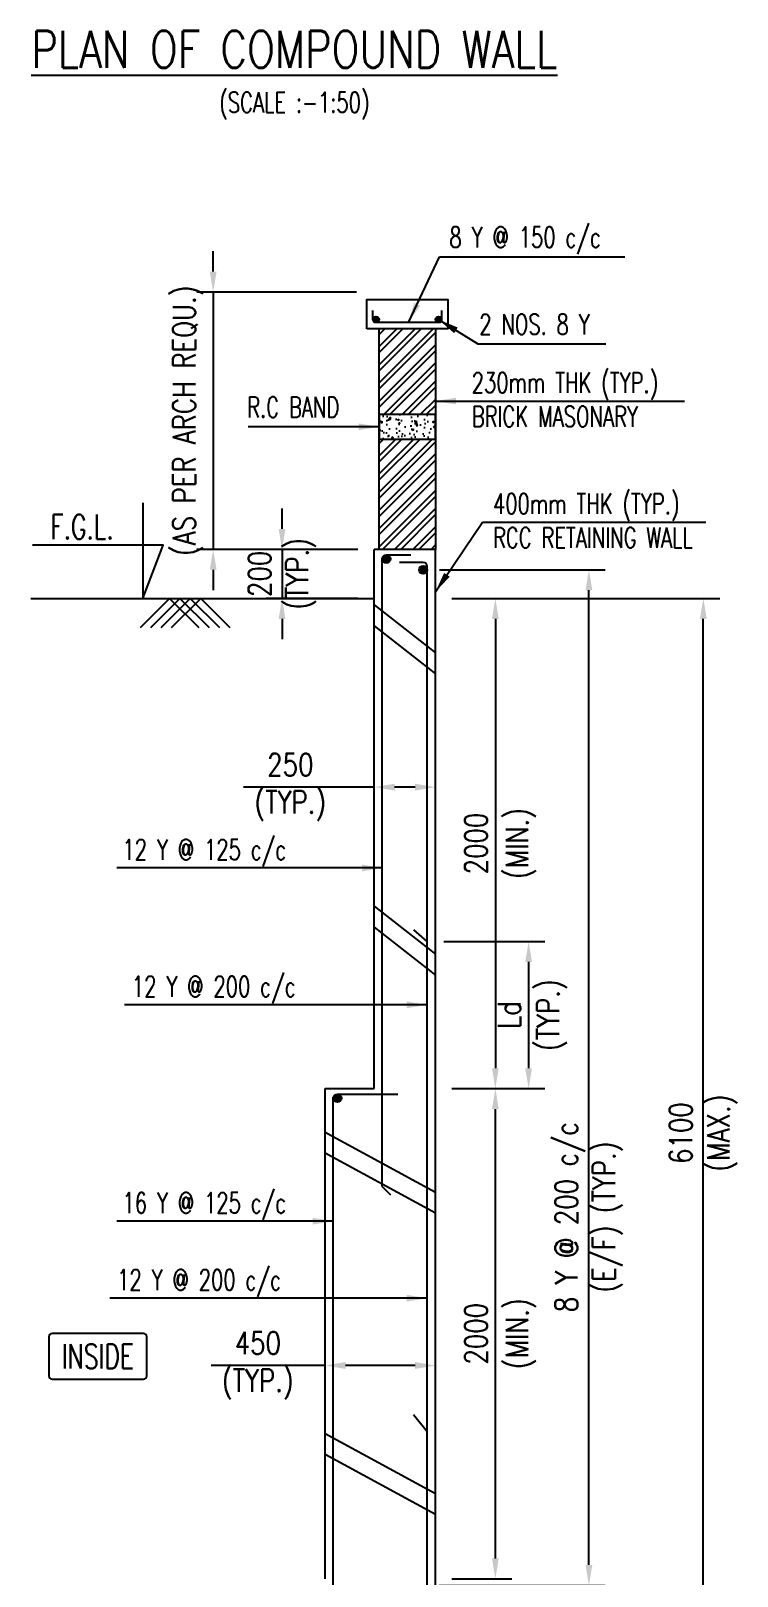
# Model space of a CAD drawing. Extents: x 455722 to 1142355, y -625363 to -272741.
# Drawn here: x 725797 to 734432, y -319525 to -300613 of the extents above; entities that cross this region are included whole.
import ezdxf
from ezdxf.enums import TextEntityAlignment as Align
from ezdxf.lldxf.tags import DXFTag

# ---------------------------------------------------------------- set-up
doc = ezdxf.new("R2010")
doc.units = 0
doc.header["$LTSCALE"] = 500
doc.header["$MEASUREMENT"] = 0
doc.layers.get('DEFPOINTS').update_dxf_attribs({"color": 4})
for name, color, linetype in [('NO. BEAM', 3, 'Continuous'), ('S-COLUMN', 1, 'Continuous'), ('S-CONCRET LINE', 4, 'Continuous'), ('S-DIM-1', 5, 'Continuous'), ('S-HATCH', 253, 'Continuous'), ('S-LEVEL SECTION', 3, 'Continuous'), ('S-PCC', 9, 'Continuous'), ('S-REINFORCEMENT', 6, 'Continuous'), ('S-RETAINING WALL', 6, 'Continuous'), ('S-TEXT', 2, 'Continuous'), ('S-TEXT-1', 4, 'Continuous'), ('S-TITIL', 6, 'Continuous'), ('TITLE', 4, 'Continuous')]:
    doc.layers.add(name, color=color, linetype=linetype)
doc.layers.add('RIDE-PROFILE', color=8, linetype='Continuous', lineweight=25)
doc.styles.add('ROMANS', font='r.shx', dxfattribs={"width": 0.8, "height": 275, "bigfont": 'bigfont.shx'})
tags = doc.linetypes.add('HIDDEN', pattern=[0.375, 0.25, -0.125]).pattern_tags.tags
tags[6:7] = [DXFTag(74, 4), DXFTag(75, 0), DXFTag(340, '0'), DXFTag(46, 1.0), DXFTag(50, 0.0), DXFTag(44, 0.0), DXFTag(45, 0.0)]
tags[4:5] = [DXFTag(74, 4), DXFTag(75, 0), DXFTag(340, '0'), DXFTag(46, 1.0), DXFTag(50, 0.0), DXFTag(44, 0.0), DXFTag(45, 0.0)]
doc.dimstyles.new('dim100', dxfattribs={"dimtxt": 250, "dimasz": 250, "dimexe": 200, "dimexo": 200, "dimgap": 100, "dimtad": 1, "dimdec": 0, "dimzin": 0, "dimdsep": 46, "dimtxsty": 'ROMANS', "dimcen": 0, "dimclrd": 5, "dimclre": 5, "dimclrt": 4, "dimadec": 0, "dimazin": 0, "dimtfac": 1, "dimtdec": 0, "dimtix": 1, "dimtofl": 0, "dimtmove": 2, "dimatfit": 3, "dimfxl": 0, "dimtolj": 1, "dimtzin": 0, "dimlwd": -1, "dimlwe": -1, "dimarcsym": 0})
doc.dimstyles.new('dim33.33', dxfattribs={"dimtxt": 250, "dimasz": 250, "dimexe": 200, "dimexo": 200, "dimgap": 100, "dimtad": 1, "dimdec": 0, "dimlfac": 0.333331, "dimzin": 0, "dimdsep": 46, "dimtxsty": 'ROMANS', "dimcen": 0, "dimclrd": 5, "dimclre": 5, "dimclrt": 4, "dimadec": 0, "dimazin": 0, "dimtfac": 1, "dimtdec": 0, "dimtix": 1, "dimtofl": 0, "dimtmove": 2, "dimatfit": 3, "dimfxl": 0, "dimtolj": 1, "dimtzin": 0, "dimlwd": -1, "dimlwe": -1, "dimarcsym": 0})

# ---------------------------------------------------------------- blocks, each defined once
blk = doc.blocks.new('*D368')
at = {"layer": 'DEFPOINTS', "color": 0, "transparency": 16777216}
for p in [(730594, -307209, 0), (732620, -307209), (730589, -319639, 0)]:
    blk.add_point(p, dxfattribs=at)
at = {"layer": 'S-DIM-1', "color": 5, "transparency": 16777216}
for p, q in [((730794, -307209), (732820, -307209)), ((730789, -319639), (732820, -319639))]:
    blk.add_line(p, q, dxfattribs=at)
at = {"layer": 'S-DIM-1', "color": 5, "lineweight": -3, "transparency": 16777216}
blk.add_line((732620, -319389), (732620, -307459), dxfattribs=at)
at = {"layer": 'S-DIM-1', "color": 5, "transparency": 16777216}
for points in [[(732579, -307459), (732662, -307459), (732620, -307209)], [(732579, -319389), (732662, -319389), (732620, -319639)]]:
    blk.add_solid(points, dxfattribs=at)
at = {"layer": 'S-DIM-1', "color": 4, "transparency": 16777216, "insert": (732620, -315131), "char_height": 275, "attachment_point": 5, "rotation": 90, "style": 'ROMANS'}
blk.add_mtext('\\A1;{8 Y @ 200 c/c\\P(E/F) (TYP.)}', dxfattribs=at)
blk = doc.blocks.new('*D371')
at = {"layer": 'DEFPOINTS', "color": 0, "transparency": 16777216}
for p in [(730744, -307559, 0), (734019, -307559), (732523, -325859, 0)]:
    blk.add_point(p, dxfattribs=at)
at = {"layer": 'S-DIM-1', "color": 5, "transparency": 16777216}
for p, q in [((730944, -307559), (734219, -307559)), ((732723, -325859), (734219, -325859))]:
    blk.add_line(p, q, dxfattribs=at)
at = {"layer": 'S-DIM-1', "color": 5, "lineweight": -3, "transparency": 16777216}
blk.add_line((734019, -325609), (734019, -307809), dxfattribs=at)
at = {"layer": 'S-DIM-1', "color": 5, "transparency": 16777216}
for points in [[(733978, -307809), (734061, -307809), (734019, -307559)], [(733978, -325609), (734061, -325609), (734019, -325859)]]:
    blk.add_solid(points, dxfattribs=at)
at = {"layer": 'S-DIM-1', "color": 4, "transparency": 16777216, "insert": (734019, -314103), "char_height": 275, "attachment_point": 5, "rotation": 90, "style": 'ROMANS'}
blk.add_mtext('\\A1;6100\\P(MAX.)', dxfattribs=at)
blk = doc.blocks.new('*D372')
at = {"layer": 'DEFPOINTS', "color": 0, "transparency": 16777216}
for p in [(729994, -306959, -1), (728868, -307559), (729994, -307559, -1)]:
    blk.add_point(p, dxfattribs=at)
at = {"layer": 'S-DIM-1', "color": 5, "lineweight": -3, "transparency": 16777216}
for p, q in [((728868, -306709), (728868, -306459)), ((728868, -306959), (728868, -307559)), ((728868, -307809), (728868, -308059))]:
    blk.add_line(p, q, dxfattribs=at)
at = {"layer": 'S-DIM-1', "color": 5, "transparency": 16777216}
for p, q in [((729794, -306959), (728668, -306959)), ((729794, -307559), (728668, -307559))]:
    blk.add_line(p, q, dxfattribs=at)
for points in [[(728826, -306709), (728909, -306709), (728868, -306959)], [(728826, -307809), (728909, -307809), (728868, -307559)]]:
    blk.add_solid(points, dxfattribs=at)
at = {"layer": 'S-DIM-1', "color": 4, "transparency": 16777216, "insert": (728868, -307259), "char_height": 275, "attachment_point": 5, "rotation": 90, "style": 'ROMANS'}
blk.add_mtext('\\A1;200\\P(TYP.)', dxfattribs=at)
blk = doc.blocks.new('*D375')
at = {"layer": 'DEFPOINTS', "color": 0, "transparency": 16777216}
for p in [(729394, -316948), (730744, -317460), (729394, -317566)]:
    blk.add_point(p, dxfattribs=at)
at = {"layer": 'S-DIM-1', "color": 5, "transparency": 16777216}
for p, q in [((729394, -317366), (729394, -316748)), ((730744, -317260), (730744, -316748))]:
    blk.add_line(p, q, dxfattribs=at)
at = {"layer": 'S-DIM-1', "color": 5, "lineweight": -3, "transparency": 16777216}
for p, q in [((729394, -316948), (728001, -316948)), ((730494, -316948), (729644, -316948))]:
    blk.add_line(p, q, dxfattribs=at)
at = {"layer": 'S-DIM-1', "color": 5, "transparency": 16777216}
for points in [[(729644, -316906), (729644, -316990), (729394, -316948)], [(730494, -316906), (730494, -316990), (730744, -316948)]]:
    blk.add_solid(points, dxfattribs=at)
at = {"layer": 'S-DIM-1', "color": 4, "transparency": 16777216, "insert": (728572, -316948), "char_height": 275, "attachment_point": 5, "style": 'ROMANS'}
blk.add_mtext('\\A1;450\\P(TYP.)', dxfattribs=at)
blk = doc.blocks.new('*D376')
at = {"layer": 'DEFPOINTS', "color": 0, "transparency": 16777216}
for p in [(729979, -303809), (728025, -306959), (729934, -306959)]:
    blk.add_point(p, dxfattribs=at)
at = {"layer": 'S-DIM-1', "color": 5, "lineweight": -3, "transparency": 16777216}
for p, q in [((728025, -303559), (728025, -303309)), ((728025, -303809), (728025, -306959)), ((728025, -307209), (728025, -307459))]:
    blk.add_line(p, q, dxfattribs=at)
at = {"layer": 'S-DIM-1', "color": 5, "transparency": 16777216}
for p, q in [((729779, -303809), (727825, -303809)), ((729734, -306959), (727825, -306959))]:
    blk.add_line(p, q, dxfattribs=at)
for points in [[(727984, -303559), (728067, -303559), (728025, -303809)], [(727984, -307209), (728067, -307209), (728025, -306959)]]:
    blk.add_solid(points, dxfattribs=at)
at = {"layer": 'S-DIM-1', "color": 4, "transparency": 16777216, "insert": (727716, -305384), "char_height": 275, "attachment_point": 5, "rotation": 90, "style": 'ROMANS'}
blk.add_mtext('\\A1;(AS PER ARCH REQU.)', dxfattribs=at)
blk = doc.blocks.new('*D377')
at = {"layer": 'DEFPOINTS', "color": 0, "transparency": 16777216}
for p in [(730644, -311759), (730744, -313559), (731883, -313559)]:
    blk.add_point(p, dxfattribs=at)
at = {"layer": 'S-DIM-1', "color": 5, "transparency": 16777216}
for p, q in [((730844, -311759), (732083, -311759)), ((730944, -313559), (732083, -313559))]:
    blk.add_line(p, q, dxfattribs=at)
at = {"layer": 'S-DIM-1', "color": 5, "lineweight": -3, "transparency": 16777216}
blk.add_line((731883, -312009), (731883, -313309), dxfattribs=at)
at = {"layer": 'S-DIM-1', "color": 5, "transparency": 16777216}
for points in [[(731841, -312009), (731924, -312009), (731883, -311759)], [(731841, -313309), (731924, -313309), (731883, -313559)]]:
    blk.add_solid(points, dxfattribs=at)
at = {"layer": 'S-DIM-1', "color": 4, "transparency": 16777216, "char_height": 275, "rotation": 90, "style": 'ROMANS'}
for s, insert, attachment_point in [('\\A1;(TYP.)', (731983, -312659), 2), ('\\A1;Ld', (731783, -312659), 8)]:
    blk.add_mtext(s, dxfattribs=dict(at, insert=insert, attachment_point=attachment_point))
blk = doc.blocks.new('*D381')
at = {"layer": 'DEFPOINTS', "color": 0, "transparency": 16777216}
for p in [(730744, -313559, 0), (731476, -313559), (730744, -319559, 0)]:
    blk.add_point(p, dxfattribs=at)
at = {"layer": 'S-DIM-1', "color": 5, "transparency": 16777216}
for p, q in [((730944, -313559), (731676, -313559)), ((730944, -319559), (731676, -319559))]:
    blk.add_line(p, q, dxfattribs=at)
at = {"layer": 'S-DIM-1', "color": 5, "lineweight": -3, "transparency": 16777216}
blk.add_line((731476, -319309), (731476, -313809), dxfattribs=at)
at = {"layer": 'S-DIM-1', "color": 5, "transparency": 16777216}
for points in [[(731435, -313809), (731518, -313809), (731476, -313559)], [(731435, -319309), (731518, -319309), (731476, -319559)]]:
    blk.add_solid(points, dxfattribs=at)
at = {"layer": 'S-DIM-1', "color": 4, "transparency": 16777216, "char_height": 275, "attachment_point": 5, "rotation": 90, "style": 'ROMANS'}
for s, insert in [('\\A1;2000', (731239, -316559)), ('\\A1;(MIN.)', (731786, -316559))]:
    blk.add_mtext(s, dxfattribs=dict(at, insert=insert))
blk = doc.blocks.new('*D382')
at = {"layer": 'DEFPOINTS', "color": 0, "transparency": 16777216}
for p in [(730744, -307559, 0), (730744, -313559, 0), (731476, -313559)]:
    blk.add_point(p, dxfattribs=at)
at = {"layer": 'S-DIM-1', "color": 5, "transparency": 16777216}
for p, q in [((730944, -307559), (731676, -307559)), ((730944, -313559), (731676, -313559))]:
    blk.add_line(p, q, dxfattribs=at)
at = {"layer": 'S-DIM-1', "color": 5, "lineweight": -3, "transparency": 16777216}
blk.add_line((731476, -307809), (731476, -313309), dxfattribs=at)
at = {"layer": 'S-DIM-1', "color": 5, "transparency": 16777216}
for points in [[(731435, -307809), (731518, -307809), (731476, -307559)], [(731435, -313309), (731518, -313309), (731476, -313559)]]:
    blk.add_solid(points, dxfattribs=at)
at = {"layer": 'S-DIM-1', "color": 4, "transparency": 16777216, "char_height": 275, "attachment_point": 5, "rotation": 90, "style": 'ROMANS'}
for s, insert in [('\\A1;(MIN.)', (731786, -310559)), ('\\A1;2000', (731239, -310559))]:
    blk.add_mtext(s, dxfattribs=dict(at, insert=insert))
blk = doc.blocks.new('*D383')
at = {"layer": 'DEFPOINTS', "color": 0, "transparency": 16777216}
for p in [(729994, -309869), (729994, -310487), (730744, -310381)]:
    blk.add_point(p, dxfattribs=at)
at = {"layer": 'S-DIM-1', "color": 5, "transparency": 16777216}
for p, q in [((729994, -310287), (729994, -309669)), ((730744, -310181), (730744, -309669))]:
    blk.add_line(p, q, dxfattribs=at)
at = {"layer": 'S-DIM-1', "color": 5, "lineweight": -3, "transparency": 16777216}
for p, q in [((729994, -309869), (728397, -309869)), ((730494, -309869), (730244, -309869))]:
    blk.add_line(p, q, dxfattribs=at)
at = {"layer": 'S-DIM-1', "color": 5, "transparency": 16777216}
for points in [[(730244, -309827), (730244, -309911), (729994, -309869)], [(730494, -309827), (730494, -309911), (730744, -309869)]]:
    blk.add_solid(points, dxfattribs=at)
at = {"layer": 'S-DIM-1', "color": 4, "transparency": 16777216, "insert": (728969, -309869), "char_height": 275, "attachment_point": 5, "style": 'ROMANS'}
blk.add_mtext('\\A1;250\\P(TYP.)', dxfattribs=at)

msp = doc.modelspace()

# ---------------------------------------------------------------- hatches: boundary and pattern name
at = {"layer": 'S-HATCH'}
h = msp.add_hatch(dxfattribs=at)
h.set_pattern_fill('ANSI32', color=256, scale=420, style=0)
h.set_pattern_definition([(45, (-7961143.43, 93844.97), (-111.369318, 111.369318), []), (45, (-7961069.19, 93844.97), (-111.369318, 111.369318), [])])
h.paths.add_polyline_path([(730053.855, -305308.65), (730743.855, -305308.65), (730743.855, -304258.65), (730053.855, -304258.65)])
h.paths.add_polyline_path([(730743.855, -305608.65), (730053.855, -305608.65), (730053.855, -306958.65), (730743.855, -306958.65)])
at = {"layer": 'S-PCC', "linetype": 'ByBlock'}
h = msp.add_hatch(dxfattribs=at)
h.set_pattern_fill('AR-CONC,_O', color=256, scale=30)
h.set_pattern_definition([(50, (-17593347.6, 1104531.28), (215.1780548, -18.8256405), [22.5, -247.5]), (355, (-17593347.6, 1104531.28), (-41.6254, 225.65764), [18, -198]), (100.4514445, (-17593329.67, 1104529.71), (173.552654, 206.8319973), [19.1220576, -210.3426336]), (46.1842, (-17593347.6, 1104591.28), (320.1723992, -49.6557842), [33.75, -371.25]), (96.6356355, (-17593320.92, 1104587.14), (280.3985837, 292.23558), [28.6831026, -315.514128]), (351.184164, (-17593347.6, 1104591.28), (280.3985835, 292.23558), [27, -297.0000003]), (21, (-17593317.6, 1104576.28), (179.0721156, -120.7856672), [22.5, -247.5]), (326, (-17593317.6, 1104576.28), (72.9945996, 217.5450135), [18, -198]), (71.4514447, (-17593302.68, 1104566.22), (252.066713, 96.7593458), [19.122057, -210.3426336]), (37.5, (-17593347.6, 1104531.28), (3.6479566, 99.86815615), [0, -195.6, 0, -201, 0, -198.75]), (7.5, (-17593347.6, 1104531.28), (78.92086123, 118.32351356), [0, -114.6, 0, -191.1, 0, -75.75]), (327.5, (-17593414.5, 1104531.28), (160.14673085, -6.76646152), [0, -75, 0, -234, 0, -310.5]), (317.5, (-17593444.5, 1104531.28), (174.9558508, 30.0314947), [0, -97.5, 0, -155.4, 0, -220.5])])
h.paths.add_polyline_path([(730743.855, -305308.65), (730053.855, -305308.65), (730053.855, -305608.65), (730743.855, -305608.65)])

# ---------------------------------------------------------------- linework, layer by layer
at = {"layer": 'NO. BEAM', "color": 7, "elevation": 9.84}
msp.add_lwpolyline([(727175.274, -316555.373), (726055.274, -316555.373, 0.414213562), (726015.274, -316595.373), (726015.274, -317075.373, 0.414213562), (726055.274, -317115.373), (727175.274, -317115.373, 0.414213562), (727215.274, -317075.373), (727215.274, -316595.373, 0.414213562)], format="xyb", close=True, dxfattribs=at)
at = {"layer": 'RIDE-PROFILE', "color": 2, "linetype": 'HIDDEN', "ltscale": 1000}
for p, q in [((729993.855, -307638.243, 9.04), (730743.855, -308225.993, 9.04)), ((729993.855, -307893.143, 9.04), (730743.855, -308480.892, 9.04)), ((729993.855, -311326.191, 9.04), (730743.855, -311913.941, 9.04)), ((729993.855, -311581.091, 9.04), (730743.855, -312168.84, 9.04)), ((729393.855, -314091.306, 9.04), (730743.855, -314825.993, 9.04)), ((729393.855, -314346.205, 9.04), (730743.855, -315080.892, 9.04)), ((729393.855, -317779.254, 9.04), (730743.855, -318513.941, 9.04)), ((729393.855, -318034.153, 9.04), (730743.855, -318768.84, 9.04))]:
    msp.add_line(p, q, dxfattribs=at)
at = {"layer": 'S-COLUMN', "color": 4, "elevation": 9.84}
for points in [[(730053.855, -306958.65), (730053.855, -304258.65)], [(730743.855, -304258.65), (730743.855, -306958.65)]]:
    msp.add_lwpolyline(points, dxfattribs=at)
at = {"layer": 'S-CONCRET LINE', "elevation": 9.84}
msp.add_lwpolyline([(729903.855, -304258.65), (729903.855, -303898.65), (730893.855, -303898.65), (730893.855, -304258.65)], close=True, dxfattribs=at)
at = {"layer": 'S-LEVEL SECTION'}
msp.add_line((725796.994, -307558.65, 9.84), (729993.855, -307558.65, 9.84), dxfattribs=at)
at = {"layer": 'S-LEVEL SECTION', "elevation": 9.84}
msp.add_lwpolyline([(727165.203, -306388.25), (727165.203, -307558.65), (727415.203, -306908.65), (725816.885, -306908.65)], dxfattribs=at)
at = {"layer": 'S-PCC', "elevation": 9.84}
msp.add_lwpolyline([(730743.855, -305308.65), (730053.855, -305308.65), (730053.855, -305608.65), (730743.855, -305608.65)], close=True, dxfattribs=at)
for points in [[(727134.93, -307916.622), (727492.903, -307558.65), (727850.876, -307916.622)], [(727261.493, -307916.622), (727619.465, -307558.65), (727977.438, -307916.622)], [(727388.055, -307916.622), (727746.028, -307558.65), (728104.001, -307916.622)], [(727514.618, -307916.622), (727872.59, -307558.65), (728230.563, -307916.622)]]:
    msp.add_lwpolyline(points, dxfattribs=at)
at = {"layer": 'S-REINFORCEMENT', "color": 5, "ltscale": 10}
msp.add_line((730093.855, -314758.65, 9.84), (730193.855, -314858.65, 9.84), dxfattribs=at)
at = {"layer": 'S-REINFORCEMENT', "color": 5, "elevation": 9.84}
msp.add_lwpolyline([(730818.855, -304033.65), (730818.855, -304146.15, -0.414213562), (730781.355, -304183.65), (730016.355, -304183.65, -0.414213562), (729978.855, -304146.15), (729978.855, -304033.65)], format="xyb", dxfattribs=at)
at = {"layer": 'S-REINFORCEMENT', "color": 5, "const_width": 37.5, "elevation": 9.84}
for points in [[(729997.605, -304146.15, 1), (730035.105, -304146.15, 1)], [(730800.105, -304146.15, -1), (730762.605, -304146.15, -1)]]:
    msp.add_lwpolyline(points, format="xyb", close=True, dxfattribs=at)
at = {"layer": 'S-REINFORCEMENT', "color": 5, "ltscale": 10, "elevation": 9.84}
for points in [[(728093.855, -331608.65), (728143.855, -331658.65), (730593.855, -331658.65, 0.414213562), (730643.855, -331608.65), (730643.855, -307167.605, 0.414213562), (730593.855, -307117.605), (730303.355, -307117.605)], [(730093.855, -314758.65), (730093.855, -307075.403, -0.414213562), (730143.855, -307025.403), (730443.012, -307025.403)], [(728493.855, -331503.374), (728593.855, -331603.374), (729456.355, -331603.374, 0.414213562), (729493.855, -331565.874), (729493.855, -313675.403, -0.414213562), (729543.855, -313625.403), (730285.21, -313625.403)]]:
    msp.add_lwpolyline(points, format="xyb", dxfattribs=at)
at = {"layer": 'S-REINFORCEMENT', "color": 5, "ltscale": 10, "const_width": 50, "elevation": 9.84}
for points in [[(730118.855, -307075.403, 1), (730168.855, -307075.403, 1)], [(730568.855, -307208.65, 1), (730618.855, -307208.65, 1)], [(729518.855, -313675.403, 1), (729568.855, -313675.403, 1)]]:
    msp.add_lwpolyline(points, format="xyb", close=True, dxfattribs=at)
at = {"layer": 'S-REINFORCEMENT', "color": 5, "ltscale": 10, "elevation": 9.84}
for points in [[(730643.855, -311758.65), (730477.766, -311613.384)], [(730643.855, -317758.65), (730474.539, -317552.118)]]:
    msp.add_lwpolyline(points, dxfattribs=at)
at = {"layer": 'S-REINFORCEMENT', "color": 5}
for centre in [(730016.355, -304146.15, 9.84), (730781.355, -304146.15, 9.84)]:
    msp.add_circle(centre, 37.5, dxfattribs=at)
at = {"layer": 'S-REINFORCEMENT', "color": 5, "ltscale": 10}
for centre in [(730143.855, -307075.403, 9.84), (730593.855, -307208.65, 9.84), (729543.855, -313675.403, 9.84)]:
    msp.add_circle(centre, 50, dxfattribs=at)
at = {"layer": 'S-RETAINING WALL', "color": 4}
for p, q in [((730743.855, -306958.65, 9.84), (729993.855, -306958.65, 9.84)), ((729393.855, -313558.65, 9.84), (729993.855, -313558.65, 9.84))]:
    msp.add_line(p, q, dxfattribs=at)
at = {"layer": 'S-RETAINING WALL', "color": 4, "elevation": 9.84}
for points in [[(729993.855, -313558.65), (729993.855, -306958.65)], [(730743.855, -331858.65), (730743.855, -306958.65)], [(729393.855, -319558.65), (729393.855, -313558.65)]]:
    msp.add_lwpolyline(points, dxfattribs=at)

# ---------------------------------------------------------------- texts
at = {"layer": 'S-LEVEL SECTION', "style": 'ROMANS', "width": 0.7}
msp.add_text('F.G.L.', height=300, dxfattribs=at).set_placement((726035.276, -306683.65, 9.84), align=Align.MIDDLE_LEFT)
at = {"layer": 'S-TEXT', "style": 'ROMANS', "width": 0.7}
msp.add_text('(SCALE :-1:50)', height=250, dxfattribs=at).set_placement((729018.216, -301487.881, 9.84), align=Align.MIDDLE_CENTER)
at = {"layer": 'S-TEXT-1', "style": 'ROMANS', "width": 0.7}
for s, p in [('8 Y @ 150 c/c', (730914.355, -303137.895, 9.84)), ('2 NOS. 8 Y', (731279.189, -304203.779, 9.84)), ('230mm THK (TYP.)', (731187.189, -304918.148, 9.84)), ('R.C BAND', (728441.628, -305218.65, 9.84)), ('BRICK MASONARY', (731187.189, -305332.433, 9.84)), ('400mm THK (TYP.)', (731447.157, -306400.415, 9.84)), ('RCC RETAINING WALL', (731447.157, -306814.701, 9.84)), ('12 Y @ 125 c/c', (726916.609, -310633.241, 9.84)), ('12 Y @ 200 c/c', (727031.596, -312308.423, 9.84)), ('16 Y @ 125 c/c', (726916.609, -314956.418, 9.84)), ('12 Y @ 200 c/c', (726851.947, -315899.426, 9.84))]:
    msp.add_text(s, height=250, dxfattribs=at).set_placement(p, align=Align.MIDDLE_LEFT)
at = {"layer": 'S-TITIL', "style": 'ROMANS', "width": 0.8}
msp.add_text('%%UPLAN OF COMPOUND WALL', height=450, dxfattribs=at).set_placement((729018.216, -300837.881, 9.84), align=Align.MIDDLE_CENTER)
at = {"layer": 'TITLE', "color": 2, "style": 'ROMANS', "width": 0.7}
msp.add_text('INSIDE', height=300, dxfattribs=at).set_placement((726615.274, -316835.373, 9.84), align=Align.MIDDLE_CENTER)

# ---------------------------------------------------------------- dimensions: what is measured, and where the dimension line sits
at = {"layer": 'S-DIM-1'}
for base, p1, p2, angle, text, override, picture, middle in [((728025.355, -306958.65, 9.84), (729978.855, -303808.65, 9.84), (729933.855, -306958.65, 9.84), 90, '(AS PER ARCH REQU.)', {"dimtofl": 1, "dimtmove": 0, "dimlwd": 65533}, '*D376', (727715.831, -305383.65, 9.84)), ((731476.171, -313558.65, 9.84), (730743.855, -307558.65, 9.84), (730743.855, -313558.65, 9.84), 90, '<>\\X(MIN.)', {"dimtxt": 250, "dimasz": 250, "dimtxsty": 'ROMANS', "dimtofl": 1, "dimtmove": 0, "dimlwd": 65533}, '*D382', (731476.171, -310558.65, 9.84)), ((731882.761, -313558.65, 9.84), (730643.855, -311758.65, 9.84), (730743.855, -313558.65, 9.84), 90, 'Ld\\X(TYP.)', {"dimtxt": 250, "dimasz": 250, "dimtofl": 1, "dimtmove": 0, "dimlwd": 65533}, '*D377', (731882.761, -312658.65, 9.84)), ((731476.171, -313558.65, 9.84), (730743.855, -319558.65, 9.84), (730743.855, -313558.65, 9.84), 270, '<>\\X(MIN.)', {"dimtxt": 250, "dimasz": 250, "dimtxsty": 'ROMANS', "dimtofl": 1, "dimtmove": 0, "dimlwd": 65533}, '*D381', (731476.171, -316558.65, 9.84))]:
    dim = msp.add_linear_dim(base=base, p1=p1, p2=p2, angle=angle, text=text, dimstyle='dim33.33', override=override, dxfattribs=at)
    dim.commit()
    dim.dimension.update_dxf_attribs({"geometry": picture, "text_midpoint": middle})
for base, p1, p2, angle, text, override, picture, middle in [((728867.737, -307558.65, 11.093), (729993.855, -306958.65, 9.84), (729993.855, -307558.65, 9.84), 90, '<>\\X(TYP.)', {"dimtofl": 1, "dimtmove": 0, "dimlwd": 65533}, '*D372', (728867.737, -307258.65, 11.093)), ((732620.174, -307208.65, 9.84), (730589.394, -319638.664, 9.84), (730593.855, -307208.65, 9.84), 90, '{8 Y @ 200 c/c\\X(E/F) (TYP.)}', {"dimtxt": 250, "dimasz": 250, "dimtxsty": 'ROMANS', "dimtofl": 1, "dimtmove": 0, "dimlwd": 65533}, '*D368', (732620.174, -315130.526, 9.84)), ((734019.216, -307558.65, 9.84), (732523.094, -325858.65, 9.84), (730743.855, -307558.65, 9.84), 270, '<>\\X(MAX.)', {"dimtxt": 250, "dimasz": 250, "dimtxsty": 'ROMANS', "dimtofl": 1, "dimtmove": 0, "dimlwd": 65533}, '*D371', (734019.216, -314102.623, 9.84)), ((729993.855, -309868.993, 9.84), (730743.855, -310381.412, 9.84), (729993.855, -310487.081, 9.84), 180, '<>\\X(TYP.)', {"dimtxt": 250, "dimasz": 250, "dimtofl": 1, "dimtmove": 0, "dimlwd": 65533}, '*D383', (728968.855, -309868.993, 9.84)), ((729393.855, -316947.864, 9.84), (730743.855, -317460.283, 9.84), (729393.855, -317565.953, 9.84), 180, '<>\\X(TYP.)', {"dimtxt": 250, "dimasz": 250, "dimtofl": 1, "dimtmove": 0, "dimlwd": 65533}, '*D375', (728572.427, -316947.864, 9.84))]:
    dim = msp.add_linear_dim(base=base, p1=p1, p2=p2, angle=angle, text=text, dimstyle='dim33.33', override=override, dxfattribs=at)
    dim.commit()
    dim.dimension.update_dxf_attribs({"geometry": picture, "text_midpoint": middle, "dimtype": 160})

# ---------------------------------------------------------------- leaders
for points, dimstyle in [([(730413.355, -304183.65, 9.84), (730794.355, -303377.895, 9.84), (733059.925, -303377.895, 9.84)], 'dim33.33'), ([(730781.355, -304146.15, 9.84), (731260.425, -304443.779, 9.84), (732827.795, -304443.779, 9.84)], 'dim33.33'), ([(730743.855, -305143.148, 9.84), (733790.051, -305143.148, 9.84)], 'dim100'), ([(730053.855, -305458.65, 9.84), (728451.355, -305458.65, 9.84)], 'dim33.33'), ([(730743.855, -307477.282, 9.84), (731319.121, -306625.415, 9.84), (734050.019, -306625.415, 9.84)], 'dim100'), ([(730093.855, -310858.241, 9.84), (726846.031, -310858.241, 9.84)], 'dim100'), ([(730642.779, -312533.423, 9.84), (726943.024, -312533.423, 9.84)], 'dim100'), ([(729493.855, -315181.418, 9.84), (726846.031, -315181.418, 9.84)], 'dim100'), ([(730642.779, -316124.426, 9.84), (726763.375, -316124.426, 9.84)], 'dim100')]:
    msp.add_leader(points, dimstyle=dimstyle, dxfattribs=at)

doc.saveas('drawing.dxf')
